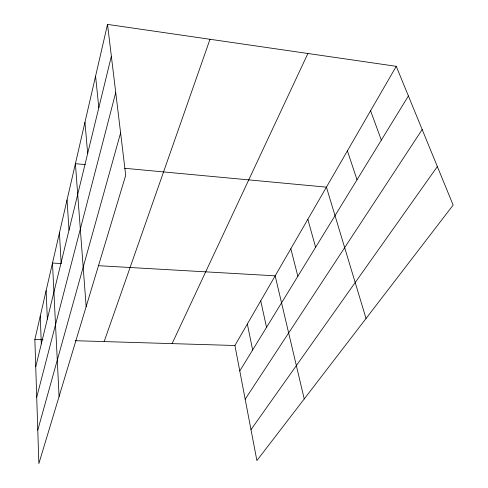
<?xml version="1.0" encoding="UTF-8"?>
<svg xmlns="http://www.w3.org/2000/svg" width="488" height="488" viewBox="0 0 488 488"><rect width="100%" height="100%" fill="white"/><g stroke="black" fill="none" stroke-linecap="round" stroke-linejoin="round"><path stroke-width="0.73" d="M107.519 24.4L125.715 175.284L38.863 463.6L34.855 339.502L107.519 24.4L396.256 66.313L453.145 205.082L256.895 460.574L234.917 345.504L396.256 66.313M35.734 366.805L111.356 56.205M36.716 397.208L115.735 92.519M37.783 430.08L120.603 132.882M104.157 341.582L209.999 39.278M172.099 343.619L307.904 53.485M239.779 370.965L408.407 95.953M245.177 399.215L422.175 129.534M250.991 429.654L437.352 166.548M34.855 339.502L43.066 339.746M75.262 340.709L234.917 345.504M61.567 263.575L52.484 263.05L59.072 396.506M98.582 265.698L275.177 275.836L304.231 398.946M85.272 164.596L75.402 163.669L86.15 306.616M124.678 168.281L326.429 187.148L366.037 318.487M370.575 110.758L381.341 140.093M347.413 150.835L357.009 179.779M307.855 219.283L315.608 247.3M290.836 248.74L297.851 276.257M260.726 300.846L266.533 327.332M247.343 324.001L252.65 349.975M95.587 76.158L98.814 107.732M84.949 122.293L87.675 153.488M67.033 199.952L69.009 230.159M59.432 232.935L61.11 262.587M46.116 290.659L47.342 319.14M40.26 316.053L41.303 343.949"/></g></svg>
